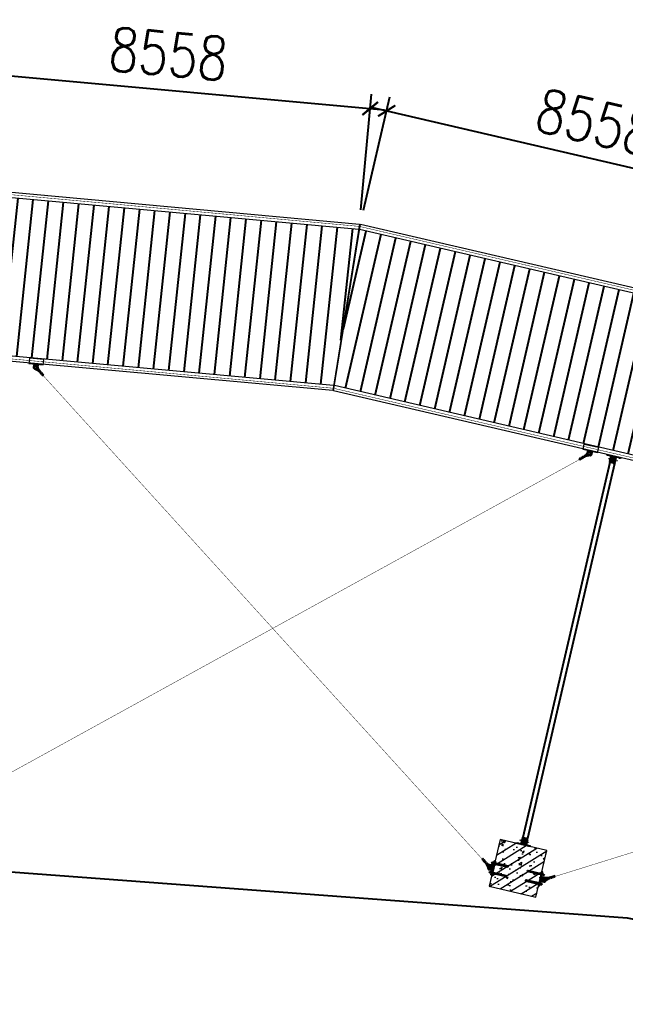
# Model space of a CAD drawing. Header units: millimetres. Extents: x 11827 to 862553, y 15071 to 134256.
# Drawn here: x 172880 to 185472, y 69535 to 89968 of the extents above; entities that cross this region are included whole.
import ezdxf

# ---------------------------------------------------------------- set-up
doc = ezdxf.new("R2010")
doc.units = ezdxf.units.MM
for name, pattern in [('CENTER', [2, 1.25, -0.25, 0.25, -0.25]), ('DASHDOT2', [12.7, 6.35, -3.175, 0, -3.175]), ('DASHED2', [9.525, 6.35, -3.175])]:
    doc.linetypes.add(name, pattern=pattern)
for name, color, linetype in [('BS-Annectent', 115, 'Continuous'), ('HR-dimension', 9, 'Continuous'), ('langan', 170, 'FENCELINE2'), ('STEEL', 34, 'Continuous')]:
    doc.layers.add(name, color=color, linetype=linetype)
for name, color, linetype, lineweight in [('扣板', 7, 'Continuous', 9), ('文字标注', 220, 'Continuous', 18), ('结构', 52, 'Continuous', 18)]:
    doc.layers.add(name, color=color, linetype=linetype, lineweight=lineweight)
doc.styles.add('HZTXT', font='txtw.shx', dxfattribs={"width": 0.8, "bigfont": 'hztxtw.shx'})
doc.linetypes.add('FENCELINE2', pattern='A,6.35,-2.54,[132,ltypeshp.shx,S=2.54,R=0,X=-2.54,Y=0],-2.54,25.4', length=36.83)
doc.dimstyles.new('DIM-300', dxfattribs={"dimscale": 300, "dimtxt": 3, "dimasz": 1, "dimexe": 1, "dimexo": 1, "dimgap": 1, "dimtad": 1, "dimdec": 0, "dimdsep": 46, "dimtxsty": 'HZTXT', "dimblk": 'ARCHTICK', "dimcen": 0, "dimdle": 1, "dimclrd": 9, "dimclre": 9, "dimclrt": 2, "dimadec": 1, "dimazin": 0, "dimtfac": 1, "dimtdec": 0, "dimtix": 1, "dimtmove": 2, "dimatfit": 3, "dimldrblk": 'ARCHTICK', "dimfxl": 10, "dimtolj": 1, "dimtzin": 0, "dimarcsym": 1})
pattern_1 = [(322.3042363, (-182477.9547, -50528.7565), (6.337899573, -0.8851938), [7.9375, -1.5875, 0, -1.5875])]
pattern_2 = [(322.3042363, (-55311.4466, 178520.0052), (6.337899573, -0.8851938), [7.9375, -1.5875, 0, -1.5875])]

# ---------------------------------------------------------------- blocks, each defined once
blk = doc.blocks.new('thwerg')
at = {"color": 252, "linetype": 'Continuous', "elevation": -32017, "flags": 128}
blk.add_lwpolyline([(106933, -30769), (107635, -30369), (114725, -28078), (119240, -25868), (122867, -24992), (126369, -24863), (131244, -25695), (140044, -24946), (146723, -24787), (160192, -25793), (172447, -28232), (182746, -30446)], dxfattribs=at)
blk = doc.blocks.new('FQ-PM')
h = blk.add_hatch()
h.set_pattern_fill('ANSI31', color=252, scale=100, angle=39)
h.paths.add_polyline_path([(170571, 49340), (162064, 50115), (161991, 46825), (170048, 46090)])
h = blk.add_hatch()
h.set_pattern_fill('ANSI31', color=252, scale=100, angle=32)
h.paths.add_polyline_path([(178907, 47404), (170586, 49338), (170063, 46088), (177943, 44257)])
at = {"layer": '结构', "color": 3, "elevation": 29521}
for points in [[(161988, 46716), (162066, 50224), (170588, 49447), (170031, 45983)], [(170046, 45981), (170603, 49445), (178939, 47508), (177912, 44153)]]:
    blk.add_lwpolyline(points, close=True, dxfattribs=at)
for points in [[(162064, 50115), (170571, 49340)], [(170586, 49338), (178907, 47404)], [(170048, 46090), (161991, 46825)], [(177943, 44257), (170063, 46088)]]:
    blk.add_lwpolyline(points, dxfattribs=at)
blk = doc.blocks.new('_ArchTick')
at = {"color": 0, "linetype": 'ByBlock', "lineweight": 100, "const_width": 0.15}
blk.add_lwpolyline([(-0.5, -0.5), (0.5, 0.5)], dxfattribs=at)
blk = doc.blocks.new('*D16')
at = {"color": 9, "lineweight": -2, "transparency": 16777216}
for p, q in [((171453, 86794), (171672, 89197)), ((171346, 88925), (180466, 88093)), ((179975, 86017), (180194, 88419))]:
    blk.add_line(p, q, dxfattribs=at)
at = {"layer": 'Defpoints', "color": 0, "transparency": 16777216}
for p in [(180167, 88121), (171426, 86495, 29521), (179948, 85718, 29521)]:
    blk.add_point(p, dxfattribs=at)
at = {"color": 9, "lineweight": -2, "transparency": 16777216, "xscale": 300, "yscale": 300, "zscale": 300}
for p, rotation in [((171645, 88898), 174.7901076312252), ((180167, 88121), 354.7901076312252)]:
    blk.add_blockref('_ArchTick', p, dxfattribs=dict(at, rotation=rotation))
at = {"color": 2, "transparency": 16777216, "insert": (175974, 89256), "char_height": 900, "attachment_point": 5, "rotation": 354.7901, "style": 'HZTXT'}
blk.add_mtext('\\A1;8558', dxfattribs=at)
blk = doc.blocks.new('*D17')
at = {"color": 9, "lineweight": -2, "transparency": 16777216}
for p, q in [((180031, 86008), (180578, 88365)), ((180218, 88140), (189138, 86067)), ((188366, 84071), (188914, 86427))]:
    blk.add_line(p, q, dxfattribs=at)
at = {"layer": 'Defpoints', "color": 0, "transparency": 16777216}
for p in [(188846, 86135), (179963, 85716, 29521), (188298, 83779, 29521)]:
    blk.add_point(p, dxfattribs=at)
at = {"color": 9, "lineweight": -2, "transparency": 16777216, "xscale": 300, "yscale": 300, "zscale": 300}
for p, rotation in [((180510, 88072), 166.9144904085883), ((188846, 86135), 346.9144904085884)]:
    blk.add_blockref('_ArchTick', p, dxfattribs=dict(at, rotation=rotation))
at = {"color": 2, "transparency": 16777216, "insert": (184848, 87834), "char_height": 900, "attachment_point": 5, "rotation": 346.9145, "style": 'HZTXT'}
blk.add_mtext('\\A1;8558', dxfattribs=at)
blk = doc.blocks.new('*U1510')
at = {"layer": '结构'}
h = blk.add_hatch(dxfattribs=at)
h.set_pattern_fill('ANSI36', color=252, angle=-82.6958)
h.set_pattern_definition(pattern_1)
h.paths.add_polyline_path([(-129, 51), (-150, 49), (-148, 37), (-127, 39)])
h.paths.add_polyline_path([(109, 82), (-111, 54), (-109, 42), (111, 70)])
h.paths.add_polyline_path([(148, 87), (127, 84), (129, 72), (150, 75)])
h.paths.add_polyline_path([(62, 64), (50, 62), (56, 15), (68, 17)])
h.paths.add_polyline_path([(73, -19), (61, -20), (64, -47), (76, -45)])
h.paths.add_polyline_path([(7, 56), (-5, 55), (1, 8), (13, 10)])
h.paths.add_polyline_path([(17, -26), (5, -27), (9, -54), (21, -53)])
h.paths.add_polyline_path([(-49, 49), (-61, 48), (-55, 1), (-43, 3)])
h.paths.add_polyline_path([(-38, -33), (-50, -34), (-47, -61), (-35, -60)])
h = blk.add_hatch(dxfattribs=at)
h.set_pattern_fill('ANSI36', color=252, angle=-82.6958)
h.set_pattern_definition(pattern_2)
h.paths.add_polyline_path([(39, 13), (36, 40), (24, 39), (27, 12)])
h.paths.add_polyline_path([(49, -64), (44, -22), (32, -24), (37, -66)])
h.paths.add_polyline_path([(77, -73), (76, -61), (-43, -76), (-42, -88)])
h.paths.add_polyline_path([(-5, -71), (-10, -29), (-22, -31), (-16, -72)])
h.paths.add_polyline_path([(-14, 6), (-18, 33), (-30, 32), (-26, 5)])
at = {"layer": '文字标注', "color": 1, "linetype": 'CENTER', "ltscale": 2}
for points in [[(-129, 51), (-111, 54), (-109, 42), (-127, 39)], [(-38, -33), (-50, -34), (-55, 1), (-43, 3)], [(-10, -29), (-22, -31), (-26, 5), (-14, 6)], [(17, -26), (5, -27), (1, 8), (13, 10)], [(44, -22), (32, -24), (27, 12), (39, 13)], [(61, -20), (73, -19), (68, 17), (56, 15)], [(127, 84), (109, 82), (111, 70), (129, 72)]]:
    blk.add_lwpolyline(points, close=True, dxfattribs=at)
for points in [[(-118, 36), (-119, 47), (-120, 57)], [(106, 4), (-84, -21)], [(120, 66), (119, 78), (118, 88)], [(74, 0), (-56, -17)]]:
    blk.add_lwpolyline(points, dxfattribs=at)
at = {"layer": '结构'}
for points in [[(-150, 49), (148, 87), (150, 75), (-148, 37), (-150, 49)], [(-49, 49), (-35, -60), (-47, -61), (-61, 48), (-49, 49)], [(-18, 33), (-5, -71), (-16, -72), (-30, 32), (-18, 33)], [(7, 56), (21, -53), (9, -54), (-5, 55), (7, 56)], [(36, 40), (49, -64), (37, -66), (24, 39), (36, 40)], [(50, 62), (64, -47), (76, -45), (62, 64), (50, 62)]]:
    blk.add_lwpolyline(points, dxfattribs=at)
blk.add_lwpolyline([(-43, -76), (76, -61), (77, -73), (-42, -88)], close=True, dxfattribs=at)
blk = doc.blocks.new('*U1511')
at = {"color": 0, "linetype": 'ByBlock', "lineweight": -2, "transparency": 16777216}
blk.add_blockref('*U1510', (0, 0), dxfattribs=at)
blk = doc.blocks.new('*U1512')
at = {"layer": '结构'}
h = blk.add_hatch(dxfattribs=at)
h.set_pattern_fill('ANSI36', color=252, angle=-82.6958)
h.set_pattern_definition(pattern_1)
h.paths.add_polyline_path([(-129, 51), (-150, 49), (-148, 37), (-127, 39)])
h.paths.add_polyline_path([(109, 82), (-111, 54), (-109, 42), (111, 70)])
h.paths.add_polyline_path([(148, 87), (127, 84), (129, 72), (150, 75)])
h.paths.add_polyline_path([(62, 64), (50, 62), (56, 15), (68, 17)])
h.paths.add_polyline_path([(73, -19), (61, -20), (64, -47), (76, -45)])
h.paths.add_polyline_path([(7, 56), (-5, 55), (1, 8), (13, 10)])
h.paths.add_polyline_path([(17, -26), (5, -27), (9, -54), (21, -53)])
h.paths.add_polyline_path([(-49, 49), (-61, 48), (-55, 1), (-43, 3)])
h.paths.add_polyline_path([(-38, -33), (-50, -34), (-47, -61), (-35, -60)])
h = blk.add_hatch(dxfattribs=at)
h.set_pattern_fill('ANSI36', color=252, angle=-82.6958)
h.set_pattern_definition(pattern_2)
h.paths.add_polyline_path([(39, 13), (36, 40), (24, 39), (27, 12)])
h.paths.add_polyline_path([(49, -64), (44, -22), (32, -24), (37, -66)])
h.paths.add_polyline_path([(77, -73), (76, -61), (-43, -76), (-42, -88)])
h.paths.add_polyline_path([(-5, -71), (-10, -29), (-22, -31), (-16, -72)])
h.paths.add_polyline_path([(-14, 6), (-18, 33), (-30, 32), (-26, 5)])
at = {"layer": '文字标注', "color": 1, "linetype": 'CENTER', "ltscale": 2}
for points in [[(-129, 51), (-111, 54), (-109, 42), (-127, 39)], [(-38, -33), (-50, -34), (-55, 1), (-43, 3)], [(-10, -29), (-22, -31), (-26, 5), (-14, 6)], [(17, -26), (5, -27), (1, 8), (13, 10)], [(44, -22), (32, -24), (27, 12), (39, 13)], [(61, -20), (73, -19), (68, 17), (56, 15)], [(127, 84), (109, 82), (111, 70), (129, 72)]]:
    blk.add_lwpolyline(points, close=True, dxfattribs=at)
for points in [[(-118, 36), (-119, 47), (-120, 57)], [(106, 4), (-84, -21)], [(120, 66), (119, 78), (118, 88)], [(74, 0), (-56, -17)]]:
    blk.add_lwpolyline(points, dxfattribs=at)
at = {"layer": '结构'}
for points in [[(-150, 49), (148, 87), (150, 75), (-148, 37), (-150, 49)], [(-49, 49), (-35, -60), (-47, -61), (-61, 48), (-49, 49)], [(-18, 33), (-5, -71), (-16, -72), (-30, 32), (-18, 33)], [(7, 56), (21, -53), (9, -54), (-5, 55), (7, 56)], [(36, 40), (49, -64), (37, -66), (24, 39), (36, 40)], [(50, 62), (64, -47), (76, -45), (62, 64), (50, 62)]]:
    blk.add_lwpolyline(points, dxfattribs=at)
blk.add_lwpolyline([(-43, -76), (76, -61), (77, -73), (-42, -88)], close=True, dxfattribs=at)
blk = doc.blocks.new('*U1509')
at = {"color": 0, "linetype": 'ByBlock', "lineweight": -2, "transparency": 16777216}
blk.add_blockref('*U1512', (0, 0), dxfattribs=at)
blk = doc.blocks.new('*U1486')
for points in [[(-42, 4000), (-42, -4000)], [(58, 4000), (58, -4000)]]:
    blk.add_lwpolyline(points)
at = {"rotation": 352.6957637374326}
blk.add_blockref('*U1509', (0, 4082), dxfattribs=at)
at = {"xscale": -1, "rotation": 187.3042362625675}
blk.add_blockref('*U1511', (0, -4082), dxfattribs=at)
blk = doc.blocks.new('*U1487')
at = {"color": 0, "linetype": 'ByBlock', "lineweight": -2, "transparency": 16777216}
blk.add_blockref('*U1486', (0, 0), dxfattribs=at)
blk = doc.blocks.new('*U1492')
at = {"layer": '结构'}
h = blk.add_hatch(dxfattribs=at)
h.set_pattern_fill('ANSI31', color=256, scale=50)
h.set_pattern_definition([(45, (-68008.16, -15146.68), (-112.2532, 112.2532), [])])
h.paths.add_polyline_path([(500, 500), (-500, 500), (-500, -500), (500, -500)])
h = blk.add_hatch(dxfattribs=at)
h.set_pattern_fill('AR-CONC', color=256, scale=2.5)
h.set_pattern_definition([(50, (-68008.16, -15146.68), (455.4617, -39.8477), [47.625, -523.875]), (355, (-68008.16, -15146.7), (-88.1086, 477.642), [38.1, -419.1015]), (100.45144, (-67970.2, -15150), (367.353, 437.7944), [40.475, -445.2256]), (46.1842, (-68008.16, -15019.7), (677.6976, -105.106), [71.4375, -785.8125]), (96.6356, (-67951.7, -15028.44), (593.5103, 618.5653), [60.7126, -667.839]), (351.1842, (-68008.16, -15019.7), (593.51, 618.565), [57.15, -628.649]), (21, (-67944.66, -15051.43), (379.036, -255.663), [47.625, -523.875]), (326, (-67944.66, -15051.43), (154.505, 460.47), [38.1, -419.1]), (71.45144, (-67913.07, -15072.74), (533.541, 204.807), [40.475, -445.2248]), (37.5, (-68008.16, -15146.68), (7.7215, 211.3876), [0, -414.02, 0, -425.45, 0, -420.6875]), (7.5, (-68008.16, -15146.68), (167.04916, 250.45144), [0, -242.57, 0, -404.495, 0, -160.3375]), (327.5, (-68149.76, -15146.68), (338.9765, -14.32186), [0, -158.75, 0, -495.3, 0, -657.225]), (317.5, (-68213.26, -15146.68), (370.323, 63.5662), [0, -206.375, 0, -328.93, 0, -466.725])])
h.paths.add_polyline_path([(500, 500), (-500, 500), (-500, -500), (500, -500)])
blk.add_lwpolyline([(-500, 500), (-500, -500), (500, -500), (500, 500), (-500, 500)], dxfattribs=at)
blk = doc.blocks.new('*U1493')
at = {"color": 0, "linetype": 'ByBlock', "lineweight": -2, "transparency": 16777216}
blk.add_blockref('*U1492', (0, 0), dxfattribs=at)
blk = doc.blocks.new('A$C97f6d51a')
at = {"color": 1, "linetype": 'DASHDOT2'}
blk.add_line((0, 313), (0, -47), dxfattribs=at)
at = {"layer": 'BS-Annectent'}
for p, q in [((-9, 282), (-9, 282)), ((-9, 281), (-9, 282)), ((-9, 282), (-9, 282)), ((-9, 279), (-8, 279)), ((-8, 278), (-9, 279)), ((-9, 279), (-8, 278)), ((-9, 275), (-7, 276)), ((-6, 274), (-9, 275)), ((-9, 275), (-7, 275)), ((-9, 272), (-6, 274)), ((-6, 270), (-9, 272)), ((-9, 272), (-4, 272)), ((-9, 269), (9, 268)), ((-9, 266), (9, 265)), ((-9, 263), (9, 262)), ((-9, 260), (9, 258)), ((-9, 257), (9, 255)), ((-9, 253), (9, 252)), ((-9, 250), (9, 249)), ((-9, 247), (9, 246)), ((-9, 244), (9, 243)), ((-9, 241), (9, 240)), ((-9, 238), (9, 236)), ((-9, 235), (9, 233)), ((-9, 231), (9, 230)), ((-9, 228), (9, 227)), ((-9, 225), (9, 224)), ((-9, 222), (9, 221)), ((-9, 219), (9, 218)), ((-9, 216), (9, 215)), ((-9, 213), (9, 211)), ((-9, 209), (9, 208)), ((-9, 206), (9, 205)), ((-6, 274), (-6, 274)), ((-6, 274), (-6, 274)), ((-6, 274), (-6, 274)), ((-6, 274), (-6, 274)), ((-6, 274), (-6, 274)), ((6, 270), (-6, 270)), ((4, 271), (9, 271)), ((6, 273), (5, 273)), ((6, 273), (5, 273)), ((6, 273), (9, 274)), ((6, 274), (9, 274)), ((9, 271), (6, 273)), ((6, 270), (9, 271)), ((7, 276), (9, 277)), ((9, 274), (7, 275)), ((9, 277), (8, 278)), ((8, 277), (9, 277)), ((9, 280), (9, 281)), ((9, 280), (9, 280)), ((9, 280), (9, 280)), ((-10, 6), (9, 4)), ((-10, 2), (-6, 4)), ((-6, 1), (-10, 2)), ((-10, 2), (9, 1)), ((-9, 203), (9, 202)), ((-9, 200), (9, 199)), ((-9, 197), (9, 196)), ((-9, 194), (9, 193)), ((-9, 191), (9, 189)), ((-9, 188), (9, 186)), ((-9, 184), (9, 183)), ((-9, 181), (9, 180)), ((-9, 178), (9, 177)), ((-9, 175), (9, 174)), ((-9, 172), (9, 171)), ((-9, 169), (9, 167)), ((-9, 166), (9, 164)), ((-9, 162), (9, 161)), ((-9, 159), (9, 158)), ((-9, 156), (9, 155)), ((-9, 153), (9, 152)), ((-9, 150), (9, 149)), ((-9, 147), (9, 146)), ((-9, 144), (9, 142)), ((-9, 140), (9, 139)), ((-9, 137), (9, 136)), ((-9, 134), (9, 133)), ((-9, 131), (9, 130)), ((-9, 128), (9, 127)), ((-9, 125), (9, 124)), ((-9, 122), (9, 120)), ((-9, 119), (9, 117)), ((-9, 115), (9, 114)), ((-9, 112), (9, 111)), ((-9, 109), (9, 108)), ((-9, 106), (9, 105)), ((-9, 103), (9, 102)), ((-9, 100), (9, 98)), ((-9, 97), (9, 95)), ((-9, 93), (9, 92)), ((-9, 90), (9, 89)), ((-9, 87), (9, 86)), ((-9, 84), (9, 83)), ((-9, 81), (9, 80)), ((-9, 78), (9, 76)), ((-9, 75), (9, 73)), ((-9, 71), (9, 70)), ((-9, 68), (9, 67)), ((-9, 65), (9, 64)), ((-9, 62), (9, 61)), ((-9, 59), (9, 58)), ((-9, 56), (9, 55)), ((-9, 53), (9, 51)), ((-9, 49), (9, 48)), ((-9, 46), (9, 45)), ((-9, 43), (9, 42)), ((-9, 40), (9, 39)), ((-9, 37), (9, 36)), ((-9, 34), (9, 33)), ((-9, 31), (9, 29)), ((-9, 28), (9, 26)), ((-9, 24), (9, 23)), ((-9, 21), (9, 20)), ((-9, 18), (9, 17)), ((-9, 15), (9, 14)), ((-9, 12), (9, 11)), ((-9, 9), (9, 7)), ((-8, 0), (-6, 1)), ((6, 147), (-6, 148)), ((6, 116), (-6, 117)), ((6, 3), (-6, 4)), ((2, 0), (-6, 1)), ((6, 147), (9, 149)), ((9, 1), (6, 3)), ((7, 0), (9, 1)), ((-16, -24), (-16, -11)), ((12, -9), (-12, -9)), ((12, -27), (-12, -27)), ((-9, -29), (-6, -28)), ((-6, -31), (-9, -29)), ((9, -30), (-9, -29)), ((-9, -32), (-6, -31)), ((-6, -34), (-9, -32)), ((9, -33), (-9, -32)), ((-9, -35), (-6, -34)), ((-6, -37), (-9, -35)), ((9, -37), (-9, -35)), ((-9, -38), (-6, -37)), ((-6, -40), (-9, -38)), ((9, -40), (-9, -38)), ((-8, -24), (-8, -11)), ((-6, -28), (-8, -27)), ((-7, -40), (-7, -43)), ((6, -29), (-6, -28)), ((6, -29), (-6, -28)), ((6, -32), (-6, -31)), ((6, -32), (-6, -31)), ((6, -35), (-6, -34)), ((6, -38), (-6, -37)), ((6, -38), (-6, -37)), ((6, -41), (-6, -40)), ((-5, -44), (5, -44)), ((-4, -40), (-4, -43)), ((-2, -9), (0, -4)), ((9, -27), (-1, -27)), ((0, -9), (2, -4)), ((4, -41), (4, -43)), ((6, -29), (9, -27)), ((9, -30), (6, -29)), ((6, -32), (9, -30)), ((9, -33), (6, -32)), ((6, -35), (9, -33)), ((9, -37), (6, -35)), ((6, -38), (9, -37)), ((9, -40), (6, -38)), ((6, -41), (9, -40)), ((7, -41), (7, -43)), ((8, -24), (8, -11)), ((9, -27), (8, -27)), ((16, -24), (16, -11))]:
    blk.add_line(p, q, dxfattribs=at)
blk.add_lwpolyline([(10, 0), (10, 300), (0, 306), (-10, 300), (-10, 0)], dxfattribs=at)
for points in [[(-19, -4), (-19, 0), (19, 0), (19, -4)], [(-15, -9), (15, -9), (15, -4), (-15, -4)]]:
    blk.add_lwpolyline(points, close=True, dxfattribs=at)
for points in [[(16, -11, 0.612824), (8, -11, 0.305874), (-8, -11, 0.612824), (-16, -11)], [(16, -24, -0.612824), (8, -24, -0.305874), (-8, -24, -0.612824), (-16, -24)], [(-7, -43, 0.516475), (-4, -43, 0.258238), (4, -43, 0.516475), (7, -43)]]:
    blk.add_lwpolyline(points, format="xyb", dxfattribs=at)
blk = doc.blocks.new('A$Ce460a15a')
at = {"layer": 'STEEL', "color": 22}
for points in [[(12, 150), (12, -150), (0, -150), (0, 150)], [(92, -50), (112, -30), (112, 30), (92, 50), (12, 50), (12, -50)], [(52, 35), (12, 35), (12, 25), (52, 25)], [(52, -35), (12, -35), (12, -25), (52, -25)]]:
    blk.add_lwpolyline(points, close=True, dxfattribs=at)
blk.add_circle((67, 0), 25, dxfattribs=at)
at = {"layer": 'HR-dimension', "xscale": -1, "rotation": 90}
blk.add_blockref('A$C97f6d51a', (12, 100), dxfattribs=at)
at = {"layer": 'HR-dimension', "rotation": 90.00000000000001}
blk.add_blockref('A$C97f6d51a', (12, -100), dxfattribs=at)
blk = doc.blocks.new('*U1397')
at = {"color": 7, "linetype": 'Continuous', "lineweight": 15}
for p, q in [((-9, 9), (-10, 8)), ((-10, 8), (-10, 1)), ((-10, 1), (-9, 0)), ((-9, 9), (9, 9)), ((-9, 0), (9, 0)), ((-5, 8), (-5, 1)), ((5, 8), (5, 1)), ((10, 8), (9, 9)), ((9, 0), (10, 1)), ((10, 8), (10, 1))]:
    blk.add_line(p, q, dxfattribs=at)
for centre, start, end in [((0, -8), 72.4233, 107.5767), ((0, 17), 252.4233, 287.5767)]:
    blk.add_arc(centre, 17.2, start, end, dxfattribs=at)
for points, knots in [([(-10, 8), (-10, 9), (-9, 9), (-8, 9), (-7, 9), (-6, 9), (-6, 9), (-5, 8)], [0, 0, 0, 0, 0.264534, 0.399289, 0.53507, 0.765405, 1, 1, 1, 1]), ([(-5, 1), (-6, 1), (-6, 0), (-7, 0), (-8, 0), (-9, 0), (-10, 1), (-10, 1)], [0, 0, 0, 0, 0.264534, 0.399289, 0.53507, 0.765405, 1, 1, 1, 1]), ([(5, 8), (6, 9), (6, 9), (7, 9), (8, 9), (9, 9), (10, 9), (10, 8)], [0, 0, 0, 0, 0.264536, 0.399814, 0.535067, 0.765403, 1, 1, 1, 1]), ([(10, 1), (10, 1), (9, 0), (8, 0), (7, 0), (6, 0), (6, 1), (5, 1)], [0, 0, 0, 0, 0.264536, 0.399814, 0.535067, 0.765403, 1, 1, 1, 1])]:
    blk.add_open_spline(points, degree=3, knots=knots, dxfattribs=at)
blk = doc.blocks.new('A$C72EA2C7E')
blk.add_line((-8, -6), (8, -6))
at = {"color": 7, "linetype": 'Continuous', "lineweight": 15}
for p, q in [((-5, -40), (-5, -6)), ((-4, -41), (-5, -40)), ((5, -40), (-5, -40)), ((-4, -41), (5, -41)), ((5, -6), (5, -40)), ((5, -40), (5, -41))]:
    blk.add_line(p, q, dxfattribs=at)
at = {"color": 7, "linetype": 'Continuous', "lineweight": 0}
for p, q in [((-4, -41), (-4, -6)), ((5, -41), (5, -6))]:
    blk.add_line(p, q, dxfattribs=at)
blk.add_arc((0, -8), 8, 17.4862, 162.5138)
at = {"extrusion": (0, 0, -1), "xscale": 0.9999974999999999, "yscale": 0.9999974999999999, "zscale": -0.9999974999999999}
blk.add_blockref('*U1397', (0, -39), dxfattribs=at)
blk = doc.blocks.new('A$C9fee1c81')
h = blk.add_hatch(color=1)
h.dxf.hatch_style = 1
h.paths.add_polyline_path([(-5929, 1837), (-6020, 1810, -1.447528), (-6016, 1887), (-5928, 1852)])
h.paths.add_polyline_path([(-5942, 1844), (-5942, 1845), (-5958, 1852), (-5957, 1855), (-6019, 1880, 1.452111), (-6022, 1817), (-5958, 1836), (-5959, 1839)], flags=16)
h = blk.add_hatch()
h.set_pattern_fill('ANSI38', color=253, scale=0.7, angle=-2.5)
h.set_pattern_definition([(42.5, (-384069.4044, 295980.6416), (-1.501499236, 1.638598881), []), (132.5, (-384069.4044, 295980.6416), (-4.641597354, 1.775698526), [5.55625, -3.33375])])
h.paths.add_polyline_path([(-5960, 1843), (-5958, 1836), (-6022, 1817, -1.452111), (-6019, 1880), (-5957, 1855), (-5958, 1852), (-5959, 1849), (-6022, 1873, 1.452111), (-6024, 1823)])
h = blk.add_hatch(color=1)
h.dxf.hatch_style = 1
h.paths.add_polyline_path([(7763, 1838), (7854, 1802, 1.406258), (7855, 1880), (7764, 1853)])
h.paths.add_polyline_path([(7794, 1850), (7793, 1854), (7857, 1873, -1.406258), (7856, 1809), (7792, 1835), (7777, 1845)], flags=16)
h = blk.add_hatch()
h.set_pattern_fill('ANSI38', color=253, scale=0.7, angle=-2.5)
h.set_pattern_definition([(42.5, (-373908.014, 296136.0442), (-1.501499236, 1.638598881), []), (132.5, (-373908.014, 296136.0442), (-4.641597354, 1.775698526), [5.55625, -3.33375])])
h.paths.add_polyline_path([(7795, 1841), (7792, 1835), (7854, 1810, 1.452111), (7857, 1873), (7793, 1854), (7794, 1850), (7795, 1847), (7859, 1866, -1.452111), (7857, 1816)])
at = {"color": 1, "linetype": 'DASHED2'}
for p, q in [((-6067, 1863), (-6068, 1845)), ((7901, 1850), (7900, 1829))]:
    blk.add_line(p, q, dxfattribs=at)
blk.add_line((-5933, 1849), (-5929, 1841))
at = {"color": 1}
for points in [[(-5929, 1837), (-6020, 1810, -1.447528), (-6016, 1887), (-5928, 1852)], [(-5958, 1852), (-5942, 1845), (-5942, 1844), (-5959, 1839), (-5958, 1836), (-6022, 1817, -1.452111), (-6019, 1880), (-5957, 1855)], [(7763, 1838), (7851, 1803, 1.447528), (7855, 1880), (7764, 1853)], [(7794, 1850), (7778, 1845), (7778, 1844), (7793, 1838), (7792, 1835), (7854, 1810, 1.452111), (7857, 1873), (7793, 1854)]]:
    blk.add_lwpolyline(points, format="xyb", close=True, dxfattribs=at)
for points in [[(-5929, 1841), (-6021, 1814, -1.449849), (-6018, 1883), (-5933, 1849)], [(-5958, 1836), (-6022, 1817, -1.452111), (-6019, 1880), (-5957, 1855)], [(-5958, 1836), (-6022, 1817, -1.452111), (-6019, 1880), (-5957, 1855)], [(7764, 1842), (7853, 1807, 1.449849), (7856, 1876), (7769, 1850)], [(7792, 1835), (7854, 1810, 1.452111), (7857, 1873), (7793, 1854)], [(7792, 1835), (7854, 1810, 1.452111), (7857, 1873), (7793, 1854)]]:
    blk.add_lwpolyline(points, format="xyb")
for points in [[(-5959, 1849), (-6022, 1873, 1.452111), (-6024, 1823), (-5960, 1843), (-5958, 1836), (-6022, 1817, -1.452111), (-6019, 1880), (-5957, 1855)], [(7795, 1847), (7859, 1866, -1.452111), (7857, 1816), (7795, 1841), (7792, 1835), (7854, 1810, 1.452111), (7857, 1873), (7793, 1854)]]:
    blk.add_lwpolyline(points, format="xyb", close=True)
at = {"color": 252}
for points in [[(-5959, 1849), (-6022, 1873, 1.452111), (-6024, 1823), (-5960, 1843), (-5958, 1836), (-6022, 1817, -1.452111), (-6019, 1880), (-5957, 1855)], [(7795, 1847), (7859, 1866, -1.452111), (7857, 1816), (7795, 1841), (7792, 1835), (7854, 1810, 1.452111), (7857, 1873), (7793, 1854)]]:
    blk.add_lwpolyline(points, format="xyb", close=True, dxfattribs=at)
at = {"color": 1, "const_width": 8.4}
for points in [[(-5937, 1841), (-5776, 1841)], [(-5935, 1849), (7780, 1850)], [(7779, 1842), (7610, 1841)]]:
    blk.add_lwpolyline(points, dxfattribs=at)
at = {"xscale": -0.7, "yscale": 0.7, "zscale": 0.7, "rotation": 179.9396936740553}
for p in [(-5920, 1833), (-5882, 1833), (-5846, 1833), (-5809, 1833), (7641, 1833), (7678, 1833), (7714, 1833), (7751, 1833)]:
    blk.add_blockref('A$C72EA2C7E', p, dxfattribs=at)
blk = doc.blocks.new('支座')
at = {"layer": '扣板', "color": 7}
blk.add_line((13512, 4747, 0), (13512, 5047, 0), dxfattribs=at)
at = {"layer": '扣板', "color": 7, "elevation": 0}
for points in [[(13405, 4747), (13405, 5047), (13520, 5047), (13520, 4747)], [(13600, 4947), (13620, 4927), (13620, 4867), (13600, 4847), (13520, 4847), (13520, 4947)], [(13560, 4932), (13520, 4932), (13520, 4922), (13560, 4922)], [(13560, 4862), (13520, 4862), (13520, 4872), (13560, 4872)]]:
    blk.add_lwpolyline(points, close=True, dxfattribs=at)
at = {"layer": '扣板', "color": 7}
blk.add_circle((13575, 4897, 0), 25, dxfattribs=at)

msp = doc.modelspace()

# ---------------------------------------------------------------- hatches: boundary and pattern name
h = msp.add_hatch(color=1)
h.dxf.hatch_style = 1
h.paths.add_polyline_path([(173288.33, 82675.04), (173247.94, 82760.76, 1.44752794), (173192.74, 82706.71), (173277.59, 82664.52)])
h.paths.add_polyline_path([(173273.6, 82680.03), (173272.91, 82679.35), (173257.7, 82686.92), (173256.24, 82683.74), (173196.07, 82713.66, -1.45211122), (173240.93, 82757.58), (173269.57, 82696.79), (173266.36, 82695.39)], flags=16)
h = msp.add_hatch()
h.set_pattern_fill('ANSI38', color=253, scale=0.7, angle=-230.571891)
h.set_pattern_definition([(174.4281087, (-126795.8445, -140546.2015), (-0.215792838, -2.211999028), []), (264.4281087, (-126795.8445, -140546.2015), (1.780413353, -4.639790894), [5.55625, -3.33375])])
h.paths.add_polyline_path([(173263.41, 82694.11), (173269.57, 82696.79), (173240.93, 82757.58, 1.45211122), (173196.07, 82713.66), (173256.24, 82683.74), (173257.7, 82686.92), (173259.05, 82689.84), (173198.88, 82719.76, -1.45211122), (173234.77, 82754.9)])
h = msp.add_hatch(color=1)
h.dxf.hatch_style = 1
h.paths.add_polyline_path([(184629.54, 80897.05), (184691.1, 80972.02, -1.40625776), (184729.97, 80904.37), (184637.38, 80884.23)])
h.paths.add_polyline_path([(184662.14, 80901.07), (184662.78, 80897.63), (184728.44, 80911.92, 1.40625776), (184696.98, 80967.05), (184653.05, 80913.55), (184644.49, 80897.23)], flags=16)
h = msp.add_hatch()
h.set_pattern_fill('ANSI38', color=253, scale=0.7, angle=-153.523189)
h.set_pattern_definition([(251.4768111, (310794.7884, -275105.5756), (2.107363737, -0.706062555), []), (341.4768111, (310794.7884, -275105.5756), (4.920790028, 0.695238626), [5.55625, -3.33375])])
h.paths.add_polyline_path([(184658.37, 80909.45), (184653.05, 80913.55), (184695.7, 80965.48, -1.45211122), (184728.44, 80911.92), (184662.78, 80897.63), (184662.14, 80901.07), (184661.55, 80904.24), (184727.21, 80918.53, 1.45211122), (184701.01, 80961.38)])
h = msp.add_hatch(color=1)
h.dxf.hatch_style = 1
h.paths.add_polyline_path([(182595.52, 72422.25), (182682.38, 72379.06, -1.40625776), (182625.16, 72326.01), (182584.78, 72411.74)])
h.paths.add_polyline_path([(182606.75, 72391.38), (182603.54, 72389.98), (182632.18, 72329.2, 1.40625776), (182678.85, 72372.21), (182616.87, 72403.04), (182599.05, 72407.72)], flags=16)
h = msp.add_hatch()
h.set_pattern_fill('ANSI38', color=253, scale=0.7, angle=-230.571891)
h.set_pattern_definition([(174.4281087, (-136074.2266, -130321.755), (-0.215792838, -2.211999028), []), (264.4281087, (-136074.2266, -130321.755), (1.780413353, -4.639790894), [5.55625, -3.33375])])
h.paths.add_polyline_path([(182614.06, 72396.93), (182616.87, 72403.04), (182677.04, 72373.12, -1.45211122), (182632.18, 72329.2), (182603.54, 72389.98), (182606.75, 72391.38), (182609.7, 72392.66), (182638.34, 72331.88, 1.45211122), (182674.23, 72367.01)])

# ---------------------------------------------------------------- linework, layer by layer
at = {"color": 1, "linetype": 'DASHED2'}
for p, q in [((173176.39, 82759.99, 29521), (173189.4, 82772.72, 29521)), ((184755.88, 80953.4, -29521), (184744.92, 80971.32, -29521)), ((182678.75, 72311.76, 29521), (182693.76, 72326.45, 29521))]:
    msp.add_line(p, q, dxfattribs=at)
msp.add_line((173275.79, 82670.1, 29521), (173285.05, 82672.14, 29521))
at = {"color": 1, "elevation": 29521}
for points in [[(173288.33, 82675.04), (173247.94, 82760.76, 1.44752794), (173192.74, 82706.71), (173277.59, 82664.52)], [(173257.7, 82686.92), (173272.91, 82679.35), (173273.6, 82680.03), (173266.36, 82695.39), (173269.57, 82696.79), (173240.93, 82757.58, 1.45211122), (173196.07, 82713.66), (173256.24, 82683.74)], [(182595.52, 72422.25), (182680.37, 72380.06, -1.44752794), (182625.16, 72326.01), (182584.78, 72411.74)], [(182606.75, 72391.38), (182599.51, 72406.75), (182600.2, 72407.42), (182615.41, 72399.86), (182616.87, 72403.04), (182677.04, 72373.12, -1.45211122), (182632.18, 72329.2), (182603.54, 72389.98)]]:
    msp.add_lwpolyline(points, format="xyb", close=True, dxfattribs=at)
for points, elevation in [([(173285.05, 82672.14), (173244.12, 82759.02, 1.44984864), (173194.56, 82710.5), (173275.79, 82670.1)], 29521), ([(173269.57, 82696.79), (173240.93, 82757.58, 1.45211122), (173196.07, 82713.66), (173256.24, 82683.74)], 29521), ([(173269.57, 82696.79), (173240.93, 82757.58, 1.45211122), (173196.07, 82713.66), (173256.24, 82683.74)], 29521), ([(184632, 80893.44), (184692.96, 80967.66, -1.44984864), (184729.14, 80908.49), (184640.49, 80889.2)], -29521), ([(184653.05, 80913.55), (184695.7, 80965.48, -1.45211122), (184728.44, 80911.92), (184662.78, 80897.63)], -29521), ([(184653.05, 80913.55), (184695.7, 80965.48, -1.45211122), (184728.44, 80911.92), (184662.78, 80897.63)], -29521), ([(182592.55, 72419.04), (182678.55, 72376.27, -1.44984864), (182628.99, 72327.75), (182590.32, 72409.82)], 29521), ([(182616.87, 72403.04), (182677.04, 72373.12, -1.45211122), (182632.18, 72329.2), (182603.54, 72389.98)], 29521), ([(182616.87, 72403.04), (182677.04, 72373.12, -1.45211122), (182632.18, 72329.2), (182603.54, 72389.98)], 29521)]:
    msp.add_lwpolyline(points, format="xyb", dxfattribs=dict(elevation=elevation))
at = {"elevation": 29521}
for points in [[(173259.05, 82689.84), (173198.88, 82719.76, -1.45211122), (173234.77, 82754.9), (173263.41, 82694.11), (173269.57, 82696.79), (173240.93, 82757.58, 1.45211122), (173196.07, 82713.66), (173256.24, 82683.74)], [(182609.7, 72392.66), (182638.34, 72331.88, 1.45211122), (182674.23, 72367.01), (182614.06, 72396.93), (182616.87, 72403.04), (182677.04, 72373.12, -1.45211122), (182632.18, 72329.2), (182603.54, 72389.98)]]:
    msp.add_lwpolyline(points, format="xyb", close=True, dxfattribs=at)
at = {"color": 252, "elevation": 29521}
for points in [[(173259.05, 82689.84), (173198.88, 82719.76, -1.45211122), (173234.77, 82754.9), (173263.41, 82694.11), (173269.57, 82696.79), (173240.93, 82757.58, 1.45211122), (173196.07, 82713.66), (173256.24, 82683.74)], [(182609.7, 72392.66), (182638.34, 72331.88, 1.45211122), (182674.23, 72367.01), (182614.06, 72396.93), (182616.87, 72403.04), (182677.04, 72373.12, -1.45211122), (182632.18, 72329.2), (182603.54, 72389.98)]]:
    msp.add_lwpolyline(points, format="xyb", close=True, dxfattribs=at)
at = {"color": 1, "const_width": 8.4}
for points, elevation in [([(173274.59, 82671.33), (182598, 72401.98)], 29521), ([(173279.61, 82677.7), (173387.14, 82558.21)], 29521), ([(184645.06, 80901.42), (184496.93, 80820.05)], -29521), ([(182603.26, 72408.1), (182490.76, 72534.23)], 29521)]:
    msp.add_lwpolyline(points, dxfattribs=dict(at, elevation=elevation))
at = {"color": 1}
for points in [[(184629.54, 80897.05), (184689.67, 80970.28, -1.44752794), (184729.97, 80904.37), (184637.38, 80884.23)], [(184662.14, 80901.07), (184645.55, 80897.46), (184645.04, 80898.29), (184655.82, 80911.41), (184653.05, 80913.55), (184695.7, 80965.48, -1.45211122), (184728.44, 80911.92), (184662.78, 80897.63)]]:
    msp.add_lwpolyline(points, format="xyb", close=True, dxfattribs=at)
msp.add_lwpolyline([(184661.55, 80904.24), (184727.21, 80918.53, 1.45211122), (184701.01, 80961.38), (184658.37, 80909.45), (184653.05, 80913.55), (184695.7, 80965.48, -1.45211122), (184728.44, 80911.92), (184662.78, 80897.63)], format="xyb", close=True)
at = {"color": 252}
msp.add_lwpolyline([(184661.55, 80904.24), (184727.21, 80918.53, 1.45211122), (184701.01, 80961.38), (184658.37, 80909.45), (184653.05, 80913.55), (184695.7, 80965.48, -1.45211122), (184728.44, 80911.92), (184662.78, 80897.63)], format="xyb", close=True, dxfattribs=at)
at = {"color": 1, "const_width": 8.4}
msp.add_lwpolyline([(172402.28, 74150.73), (184649.85, 80894.93)], dxfattribs=at)
at = {"layer": 'langan', "ltscale": 20, "const_width": 10, "elevation": 29521}
for points in [[(139439.34, 71585.49), (138661.75, 77993.89), (146307.19, 81771.84), (146317.88, 81776.24), (154435.55, 84479.29), (154446.54, 84482.96), (162854.89, 86046.58), (162866.38, 86047.91), (171411.28, 86445.76), (171422.84, 86445.5), (179941.65, 85668.74), (179953.06, 85666.9), (188285.09, 83730.2), (188296.15, 83726.82), (196284.22, 80666.7), (196294.7, 80661.83), (203769.39, 76545.76), (203202.12, 70305.36)], [(199814.08, 70613.34), (200177.13, 74607.2), (200163.08, 74650.22), (194862.87, 77568.88), (194846.14, 77576.65), (187301.62, 80466.86), (187283.99, 80472.26), (179414.61, 82301.42), (179396.41, 82304.35), (171350.61, 83037.98), (171332.18, 83038.39), (163261.74, 82662.64), (163243.43, 82660.52), (155300.6, 81182.47), (155282.75, 81177.86), (147617.35, 78625.4), (147600.3, 78618.37), (142345.84, 76021.91), (142331.43, 75976.75), (142814.58, 71995.06)]]:
    msp.add_lwpolyline(points, dxfattribs=at)

# ---------------------------------------------------------------- block references
for name, p, rotation in [('FQ-PM', (9357.03, 36280.03), 359.9970687291168), ('支座', (183032.74, 95276.53, 29521), 256.8998886696149), ('*U1487', (184285.27, 76852.18, 29521), 346.9144904061819), ('*U1493', (183240.35, 72322.13, 29521), 346.9144904061841)]:
    msp.add_blockref(name, p, dxfattribs=dict(rotation=rotation))
at = {"xscale": -1, "rotation": 84.54385701156721}
msp.add_blockref('支座', (179381.6, 95797.15, 29521), dxfattribs=at)
for p, xscale, yscale, zscale, rotation in [((173297.1, 82670.86, 29521), 0.7, 0.7, 0.7, 311.9530319572202), ((173322.08, 82643.07, 29521), 0.7, 0.7, 0.7, 311.9530319572202), ((173346.21, 82616.23, 29521), 0.7, 0.7, 0.7, 311.9530319572202), ((173371.1, 82588.54, 29521), 0.7, 0.7, 0.7, 311.9530319572202), ((184519.62, 80841.96, -29521), 0.6999999999999998, 0.6999999999999998, 0.6999999999999998, 29.00173434146492), ((184552.29, 80860.07, -29521), 0.6999999999999998, 0.6999999999999998, 0.6999999999999998, 29.00173434146492), ((184583.86, 80877.57, -29521), 0.6999999999999998, 0.6999999999999998, 0.6999999999999998, 29.00173434146492), ((184616.42, 80895.63, -29521), 0.6999999999999998, 0.6999999999999998, 0.6999999999999998, 29.00173434146492), ((182517.2, 72517.03, 29521), 0.7, 0.7, 0.7, 311.9530319572202), ((182542.17, 72489.25, 29521), 0.7, 0.7, 0.7, 311.9530319572202), ((182566.3, 72462.41, 29521), 0.7, 0.7, 0.7, 311.9530319572202), ((182591.19, 72434.72, 29521), 0.7, 0.7, 0.7, 311.9530319572202)]:
    msp.add_blockref('A$C72EA2C7E', p, dxfattribs=dict(xscale=xscale, yscale=yscale, zscale=zscale, rotation=rotation))
msp.add_blockref('thwerg', (25314.3, 97087.72, 32017))
at = {"layer": 'HR-dimension'}
for name, p, rotation in [('A$C9fee1c81', (190747.46, 76188.44, 29521), 197.2974423657919), ('A$Ce460a15a', (182728.25, 72327.42, 29521), 166.9144904061974)]:
    msp.add_blockref(name, p, dxfattribs=dict(at, rotation=rotation))
at = {"layer": 'HR-dimension', "xscale": -1, "rotation": 166.914490406191}
msp.add_blockref('A$Ce460a15a', (183702.28, 72101.02, 29521), dxfattribs=at)

# ---------------------------------------------------------------- dimensions: what is measured, and where the dimension line sits
for p1, p2, distance, picture, middle in [((171425.66, 86495.45, 29521), (179947.9, 85718.38, 29521), 2412.26, '*D16', (175973.93, 89256.11)), ((179962.71, 85716, 29521), (188298.09, 83778.51, 29521), 2419.12, '*D17', (184847.9, 87834.09))]:
    dim = msp.add_aligned_dim(p1=p1, p2=p2, distance=distance, dimstyle='DIM-300')
    dim.commit()
    dim.dimension.update_dxf_attribs({"geometry": picture, "text_midpoint": middle})

doc.saveas('drawing.dxf')
